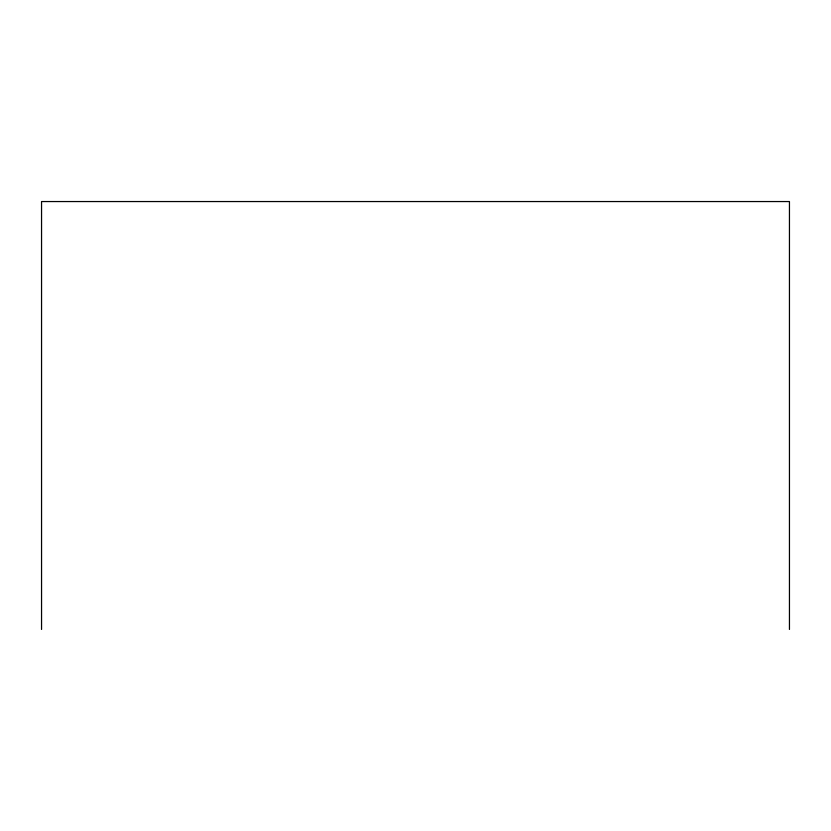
<?xml version="1.0" encoding="UTF-8"?>
<svg xmlns="http://www.w3.org/2000/svg" width="831" height="831" viewBox="0 0 831 831"><rect width="100%" height="100%" fill="white"/><g stroke="black" fill="none" stroke-linecap="round" stroke-linejoin="round"><path stroke-width="1.25" d="M789.45 629.451L789.45 201.549L41.55 201.549L41.55 629.451"/></g></svg>
